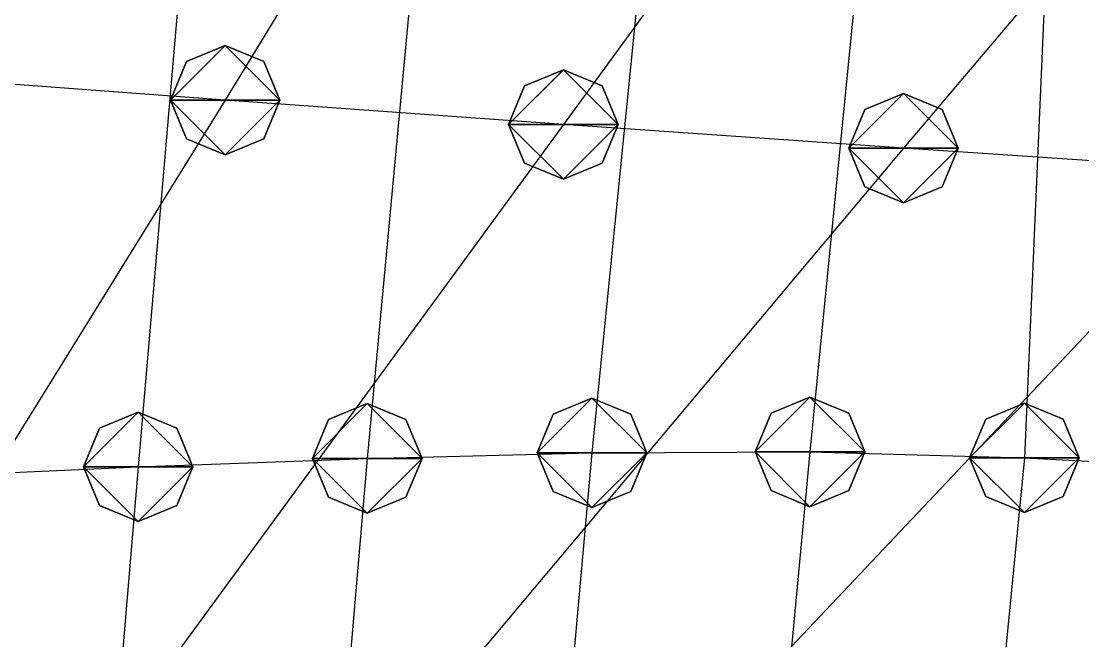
# Model space of a CAD drawing. Header units: metres. Extents: x -59 to 99, y -54 to 55.
# Drawn here: x 6.28 to 25.66, y 27.67 to 38.98 of the extents above; entities that cross this region are included whole.
import ezdxf

# ---------------------------------------------------------------- set-up
doc = ezdxf.new("R2010")
doc.units = ezdxf.units.M

msp = doc.modelspace()

# ---------------------------------------------------------------- linework, layer by layer
for p, q in [((16.5471, 48.26733, -146.97101), (10.000559, 37.54264, -152.92073)), ((23.975773, 47.800804, -140.2929), (16.17445, 37.098366, -146.5603)), ((31.404446, 47.334274, -133.61478), (22.383911, 36.664787, -140.34888)), ((21.794846, 42.470562, -223.45464), (20.676235, 31.115591, -220.37262)), ((17.823471, 42.347893, -221.69173), (16.696247, 31.09898, -220.12173)), ((25.091473, 42.402218, -222.48227), (24.592016, 31.00716, -218.83073)), ((13.632852, 42.1467, -218.80988), (12.593758, 30.998629, -218.68071)), ((9.3624115, 41.90675, -215.37776), (8.410338, 30.844229, -216.47458)), ((10.000559, 38.54264, -152.92056), (9.293452, 38.24975, -152.92061)), ((10.000559, 38.54264, -152.92056), (9.293452, 38.24975, -152.92061)), ((10.000559, 38.54264, -152.92056), (9.293452, 38.24975, -152.92061)), ((10.000559, 38.54264, -152.92056), (9.293452, 38.24975, -152.92061)), ((10.707665, 38.24975, -152.92061), (10.000559, 38.54264, -152.92056)), ((10.707665, 38.24975, -152.92061), (10.000559, 38.54264, -152.92056)), ((10.707665, 38.24975, -152.92061), (10.000559, 38.54264, -152.92056)), ((10.707665, 38.24975, -152.92061), (10.000559, 38.54264, -152.92056)), ((9.293452, 38.24975, -152.92061), (9.000559, 37.54264, -152.92073)), ((9.293452, 38.24975, -152.92061), (9.000559, 37.54264, -152.92073)), ((9.293452, 38.24975, -152.92061), (9.000559, 37.54264, -152.92073)), ((9.293452, 38.24975, -152.92061), (9.000559, 37.54264, -152.92073)), ((11.000559, 37.54264, -152.92073), (10.707665, 38.24975, -152.92061)), ((11.000559, 37.54264, -152.92073), (10.707665, 38.24975, -152.92061)), ((11.000559, 37.54264, -152.92073), (10.707665, 38.24975, -152.92061)), ((11.000559, 37.54264, -152.92073), (10.707665, 38.24975, -152.92061)), ((10.000559, 37.54264, -152.92073), (3.9252472, 37.990883, -159.33188)), ((16.17445, 38.098366, -146.56013), (15.467343, 37.805473, -146.56018)), ((16.17445, 38.098366, -146.56013), (15.467343, 37.805473, -146.56018)), ((16.17445, 38.098366, -146.56013), (15.467343, 37.805473, -146.56018)), ((16.17445, 38.098366, -146.56013), (15.467343, 37.805473, -146.56018)), ((16.881557, 37.805473, -146.56018), (16.17445, 38.098366, -146.56013)), ((16.881557, 37.805473, -146.56018), (16.17445, 38.098366, -146.56013)), ((16.881557, 37.805473, -146.56018), (16.17445, 38.098366, -146.56013)), ((16.881557, 37.805473, -146.56018), (16.17445, 38.098366, -146.56013)), ((15.467343, 37.805473, -146.56018), (15.17445, 37.098366, -146.5603)), ((15.467343, 37.805473, -146.56018), (15.17445, 37.098366, -146.5603)), ((15.467343, 37.805473, -146.56018), (15.17445, 37.098366, -146.5603)), ((15.467343, 37.805473, -146.56018), (15.17445, 37.098366, -146.5603)), ((17.17445, 37.098366, -146.5603), (16.881557, 37.805473, -146.56018)), ((17.17445, 37.098366, -146.5603), (16.881557, 37.805473, -146.56018)), ((17.17445, 37.098366, -146.5603), (16.881557, 37.805473, -146.56018)), ((17.17445, 37.098366, -146.5603), (16.881557, 37.805473, -146.56018)), ((22.383911, 37.664787, -140.34871), (21.676804, 37.371895, -140.34875)), ((22.383911, 37.664787, -140.34871), (21.676804, 37.371895, -140.34875)), ((22.383911, 37.664787, -140.34871), (21.676804, 37.371895, -140.34875)), ((22.383911, 37.664787, -140.34871), (21.676804, 37.371895, -140.34875)), ((23.091019, 37.371895, -140.34875), (22.383911, 37.664787, -140.34871)), ((23.091019, 37.371895, -140.34875), (22.383911, 37.664787, -140.34871)), ((23.091019, 37.371895, -140.34875), (22.383911, 37.664787, -140.34871)), ((23.091019, 37.371895, -140.34875), (22.383911, 37.664787, -140.34871)), ((10.000559, 37.54264, -152.92073), (3.3574066, 26.814945, -158.82263)), ((9.000559, 37.54264, -152.92073), (9.293452, 36.835533, -152.92085)), ((9.000559, 37.54264, -152.92073), (9.293452, 36.835533, -152.92085)), ((9.000559, 37.54264, -152.92073), (9.293452, 36.835533, -152.92085)), ((9.000559, 37.54264, -152.92073), (9.293452, 36.835533, -152.92085)), ((16.17445, 37.098366, -146.5603), (10.000559, 37.54264, -152.92073)), ((10.707665, 36.835533, -152.92085), (11.000559, 37.54264, -152.92073)), ((10.707665, 36.835533, -152.92085), (11.000559, 37.54264, -152.92073)), ((10.707665, 36.835533, -152.92085), (11.000559, 37.54264, -152.92073)), ((10.707665, 36.835533, -152.92085), (11.000559, 37.54264, -152.92073)), ((21.676804, 37.371895, -140.34875), (21.383911, 36.664787, -140.34888)), ((21.676804, 37.371895, -140.34875), (21.383911, 36.664787, -140.34888)), ((21.676804, 37.371895, -140.34875), (21.383911, 36.664787, -140.34888)), ((21.676804, 37.371895, -140.34875), (21.383911, 36.664787, -140.34888)), ((23.383911, 36.664787, -140.34888), (23.091019, 37.371895, -140.34875)), ((23.383911, 36.664787, -140.34888), (23.091019, 37.371895, -140.34875)), ((23.383911, 36.664787, -140.34888), (23.091019, 37.371895, -140.34875)), ((23.383911, 36.664787, -140.34888), (23.091019, 37.371895, -140.34875)), ((16.17445, 37.098366, -146.5603), (8.339678, 26.385918, -152.68207)), ((15.17445, 37.098366, -146.5603), (15.467343, 36.39126, -146.56042)), ((15.17445, 37.098366, -146.5603), (15.467343, 36.39126, -146.56042)), ((15.17445, 37.098366, -146.5603), (15.467343, 36.39126, -146.56042)), ((15.17445, 37.098366, -146.5603), (15.467343, 36.39126, -146.56042)), ((22.383911, 36.664787, -140.34888), (16.17445, 37.098366, -146.5603)), ((16.881557, 36.39126, -146.56042), (17.17445, 37.098366, -146.5603)), ((16.881557, 36.39126, -146.56042), (17.17445, 37.098366, -146.5603)), ((16.881557, 36.39126, -146.56042), (17.17445, 37.098366, -146.5603)), ((16.881557, 36.39126, -146.56042), (17.17445, 37.098366, -146.5603)), ((9.293452, 36.835533, -152.92085), (10.000559, 36.54264, -152.9209)), ((9.293452, 36.835533, -152.92085), (10.000559, 36.54264, -152.9209)), ((9.293452, 36.835533, -152.92085), (10.000559, 36.54264, -152.9209)), ((9.293452, 36.835533, -152.92085), (10.000559, 36.54264, -152.9209)), ((10.000559, 36.54264, -152.9209), (10.707665, 36.835533, -152.92085)), ((10.000559, 36.54264, -152.9209), (10.707665, 36.835533, -152.92085)), ((10.000559, 36.54264, -152.9209), (10.707665, 36.835533, -152.92085)), ((10.000559, 36.54264, -152.9209), (10.707665, 36.835533, -152.92085)), ((22.383911, 36.664787, -140.34888), (13.412155, 25.974676, -146.78996)), ((21.383911, 36.664787, -140.34888), (21.676804, 35.95768, -140.349)), ((21.383911, 36.664787, -140.34888), (21.676804, 35.95768, -140.349)), ((21.383911, 36.664787, -140.34888), (21.676804, 35.95768, -140.349)), ((21.383911, 36.664787, -140.34888), (21.676804, 35.95768, -140.349)), ((28.547, 36.25183, -134.43436), (22.383911, 36.664787, -140.34888)), ((23.091019, 35.95768, -140.349), (23.383911, 36.664787, -140.34888)), ((23.091019, 35.95768, -140.349), (23.383911, 36.664787, -140.34888)), ((23.091019, 35.95768, -140.349), (23.383911, 36.664787, -140.34888)), ((23.091019, 35.95768, -140.349), (23.383911, 36.664787, -140.34888)), ((15.467343, 36.39126, -146.56042), (16.17445, 36.098366, -146.56047)), ((15.467343, 36.39126, -146.56042), (16.17445, 36.098366, -146.56047)), ((15.467343, 36.39126, -146.56042), (16.17445, 36.098366, -146.56047)), ((15.467343, 36.39126, -146.56042), (16.17445, 36.098366, -146.56047)), ((16.17445, 36.098366, -146.56047), (16.881557, 36.39126, -146.56042)), ((16.17445, 36.098366, -146.56047), (16.881557, 36.39126, -146.56042)), ((16.17445, 36.098366, -146.56047), (16.881557, 36.39126, -146.56042)), ((16.17445, 36.098366, -146.56047), (16.881557, 36.39126, -146.56042)), ((28.547, 36.25183, -134.43436), (18.475288, 25.595345, -141.3581)), ((21.676804, 35.95768, -140.349), (22.383911, 35.664787, -140.34904)), ((21.676804, 35.95768, -140.349), (22.383911, 35.664787, -140.34904)), ((21.676804, 35.95768, -140.349), (22.383911, 35.664787, -140.34904)), ((21.676804, 35.95768, -140.349), (22.383911, 35.664787, -140.34904)), ((22.383911, 35.664787, -140.34904), (23.091019, 35.95768, -140.349)), ((22.383911, 35.664787, -140.34904), (23.091019, 35.95768, -140.349)), ((22.383911, 35.664787, -140.34904), (23.091019, 35.95768, -140.349)), ((22.383911, 35.664787, -140.34904), (23.091019, 35.95768, -140.349)), ((12.593758, 31.998629, -218.68054), (11.886651, 31.705736, -218.68059)), ((12.593758, 31.998629, -218.68054), (11.886651, 31.705736, -218.68059)), ((12.593758, 31.998629, -218.68054), (11.886651, 31.705736, -218.68059)), ((12.593758, 31.998629, -218.68054), (11.886651, 31.705736, -218.68059)), ((13.300864, 31.705736, -218.68059), (12.593758, 31.998629, -218.68054)), ((13.300864, 31.705736, -218.68059), (12.593758, 31.998629, -218.68054)), ((13.300864, 31.705736, -218.68059), (12.593758, 31.998629, -218.68054)), ((13.300864, 31.705736, -218.68059), (12.593758, 31.998629, -218.68054)), ((16.696247, 32.09898, -220.12157), (15.9891405, 31.806087, -220.12161)), ((16.696247, 32.09898, -220.12157), (15.9891405, 31.806087, -220.12161)), ((16.696247, 32.09898, -220.12157), (15.9891405, 31.806087, -220.12161)), ((16.696247, 32.09898, -220.12157), (15.9891405, 31.806087, -220.12161)), ((17.403355, 31.806087, -220.12161), (16.696247, 32.09898, -220.12157)), ((17.403355, 31.806087, -220.12161), (16.696247, 32.09898, -220.12157)), ((17.403355, 31.806087, -220.12161), (16.696247, 32.09898, -220.12157)), ((17.403355, 31.806087, -220.12161), (16.696247, 32.09898, -220.12157)), ((20.676235, 32.11559, -220.37245), (19.969128, 31.822699, -220.3725)), ((20.676235, 32.11559, -220.37245), (19.969128, 31.822699, -220.3725)), ((20.676235, 32.11559, -220.37245), (19.969128, 31.822699, -220.3725)), ((20.676235, 32.11559, -220.37245), (19.969128, 31.822699, -220.3725)), ((21.383343, 31.822699, -220.3725), (20.676235, 32.11559, -220.37245)), ((21.383343, 31.822699, -220.3725), (20.676235, 32.11559, -220.37245)), ((21.383343, 31.822699, -220.3725), (20.676235, 32.11559, -220.37245)), ((21.383343, 31.822699, -220.3725), (20.676235, 32.11559, -220.37245)), ((24.592016, 32.00716, -218.83057), (23.884909, 31.714268, -218.83061)), ((24.592016, 32.00716, -218.83057), (23.884909, 31.714268, -218.83061)), ((24.592016, 32.00716, -218.83057), (23.884909, 31.714268, -218.83061)), ((24.592016, 32.00716, -218.83057), (23.884909, 31.714268, -218.83061)), ((25.299124, 31.714268, -218.83061), (24.592016, 32.00716, -218.83057)), ((25.299124, 31.714268, -218.83061), (24.592016, 32.00716, -218.83057)), ((25.299124, 31.714268, -218.83061), (24.592016, 32.00716, -218.83057)), ((25.299124, 31.714268, -218.83061), (24.592016, 32.00716, -218.83057)), ((8.410338, 31.844229, -216.47441), (7.703232, 31.551336, -216.47446)), ((8.410338, 31.844229, -216.47441), (7.703232, 31.551336, -216.47446)), ((8.410338, 31.844229, -216.47441), (7.703232, 31.551336, -216.47446)), ((8.410338, 31.844229, -216.47441), (7.703232, 31.551336, -216.47446)), ((9.117445, 31.551336, -216.47446), (8.410338, 31.844229, -216.47441)), ((9.117445, 31.551336, -216.47446), (8.410338, 31.844229, -216.47441)), ((9.117445, 31.551336, -216.47446), (8.410338, 31.844229, -216.47441)), ((9.117445, 31.551336, -216.47446), (8.410338, 31.844229, -216.47441)), ((15.9891405, 31.806087, -220.12161), (15.696247, 31.09898, -220.12173)), ((15.9891405, 31.806087, -220.12161), (15.696247, 31.09898, -220.12173)), ((15.9891405, 31.806087, -220.12161), (15.696247, 31.09898, -220.12173)), ((15.9891405, 31.806087, -220.12161), (15.696247, 31.09898, -220.12173)), ((17.696247, 31.09898, -220.12173), (17.403355, 31.806087, -220.12161)), ((17.696247, 31.09898, -220.12173), (17.403355, 31.806087, -220.12161)), ((17.696247, 31.09898, -220.12173), (17.403355, 31.806087, -220.12161)), ((17.696247, 31.09898, -220.12173), (17.403355, 31.806087, -220.12161)), ((19.969128, 31.822699, -220.3725), (19.676235, 31.115591, -220.37262)), ((19.969128, 31.822699, -220.3725), (19.676235, 31.115591, -220.37262)), ((19.969128, 31.822699, -220.3725), (19.676235, 31.115591, -220.37262)), ((19.969128, 31.822699, -220.3725), (19.676235, 31.115591, -220.37262)), ((21.676235, 31.115591, -220.37262), (21.383343, 31.822699, -220.3725)), ((21.676235, 31.115591, -220.37262), (21.383343, 31.822699, -220.3725)), ((21.676235, 31.115591, -220.37262), (21.383343, 31.822699, -220.3725)), ((21.676235, 31.115591, -220.37262), (21.383343, 31.822699, -220.3725)), ((11.886651, 31.705736, -218.68059), (11.593758, 30.998629, -218.68071)), ((11.886651, 31.705736, -218.68059), (11.593758, 30.998629, -218.68071)), ((11.886651, 31.705736, -218.68059), (11.593758, 30.998629, -218.68071)), ((11.886651, 31.705736, -218.68059), (11.593758, 30.998629, -218.68071)), ((13.593758, 30.998629, -218.68071), (13.300864, 31.705736, -218.68059)), ((13.593758, 30.998629, -218.68071), (13.300864, 31.705736, -218.68059)), ((13.593758, 30.998629, -218.68071), (13.300864, 31.705736, -218.68059)), ((13.593758, 30.998629, -218.68071), (13.300864, 31.705736, -218.68059)), ((23.884909, 31.714268, -218.83061), (23.592016, 31.00716, -218.83073)), ((23.884909, 31.714268, -218.83061), (23.592016, 31.00716, -218.83073)), ((23.884909, 31.714268, -218.83061), (23.592016, 31.00716, -218.83073)), ((23.884909, 31.714268, -218.83061), (23.592016, 31.00716, -218.83073)), ((25.592016, 31.00716, -218.83073), (25.299124, 31.714268, -218.83061)), ((25.592016, 31.00716, -218.83073), (25.299124, 31.714268, -218.83061)), ((25.592016, 31.00716, -218.83073), (25.299124, 31.714268, -218.83061)), ((25.592016, 31.00716, -218.83073), (25.299124, 31.714268, -218.83061)), ((7.703232, 31.551336, -216.47446), (7.4103384, 30.844229, -216.47458)), ((7.703232, 31.551336, -216.47446), (7.4103384, 30.844229, -216.47458)), ((7.703232, 31.551336, -216.47446), (7.4103384, 30.844229, -216.47458)), ((7.703232, 31.551336, -216.47446), (7.4103384, 30.844229, -216.47458)), ((9.410338, 30.844229, -216.47458), (9.117445, 31.551336, -216.47446)), ((9.410338, 30.844229, -216.47458), (9.117445, 31.551336, -216.47446)), ((9.410338, 30.844229, -216.47458), (9.117445, 31.551336, -216.47446)), ((9.410338, 30.844229, -216.47458), (9.117445, 31.551336, -216.47446)), ((12.593758, 30.998629, -218.68071), (16.696247, 31.09898, -220.12173)), ((16.696247, 31.09898, -220.12173), (15.691534, 19.933472, -219.74156)), ((15.696247, 31.09898, -220.12173), (15.9891405, 30.391872, -220.12186)), ((15.696247, 31.09898, -220.12173), (15.9891405, 30.391872, -220.12186)), ((15.696247, 31.09898, -220.12173), (15.9891405, 30.391872, -220.12186)), ((15.696247, 31.09898, -220.12173), (15.9891405, 30.391872, -220.12186)), ((16.696247, 31.09898, -220.12173), (20.676235, 31.115591, -220.37262)), ((17.403355, 30.391872, -220.12186), (17.696247, 31.09898, -220.12173)), ((17.403355, 30.391872, -220.12186), (17.696247, 31.09898, -220.12173)), ((17.403355, 30.391872, -220.12186), (17.696247, 31.09898, -220.12173)), ((17.403355, 30.391872, -220.12186), (17.696247, 31.09898, -220.12173)), ((20.676235, 31.115591, -220.37262), (19.621841, 19.886215, -219.08295)), ((19.676235, 31.115591, -220.37262), (19.969128, 30.408484, -220.37274)), ((19.676235, 31.115591, -220.37262), (19.969128, 30.408484, -220.37274)), ((19.676235, 31.115591, -220.37262), (19.969128, 30.408484, -220.37274)), ((19.676235, 31.115591, -220.37262), (19.969128, 30.408484, -220.37274)), ((20.676235, 31.115591, -220.37262), (24.592016, 31.00716, -218.83073)), ((21.383343, 30.408484, -220.37274), (21.676235, 31.115591, -220.37262)), ((21.383343, 30.408484, -220.37274), (21.676235, 31.115591, -220.37262)), ((21.383343, 30.408484, -220.37274), (21.676235, 31.115591, -220.37262)), ((21.383343, 30.408484, -220.37274), (21.676235, 31.115591, -220.37262)), ((4.204994, 30.654335, -213.75755), (8.410338, 30.844229, -216.47458)), ((7.4103384, 30.844229, -216.47458), (7.703232, 30.137121, -216.4747)), ((7.4103384, 30.844229, -216.47458), (7.703232, 30.137121, -216.4747)), ((7.4103384, 30.844229, -216.47458), (7.703232, 30.137121, -216.4747)), ((7.4103384, 30.844229, -216.47458), (7.703232, 30.137121, -216.4747)), ((8.410338, 30.844229, -216.47458), (7.4798813, 19.817684, -218.08217)), ((8.410338, 30.844229, -216.47458), (12.593758, 30.998629, -218.68071)), ((9.117445, 30.137121, -216.4747), (9.410338, 30.844229, -216.47458)), ((9.117445, 30.137121, -216.4747), (9.410338, 30.844229, -216.47458)), ((9.117445, 30.137121, -216.4747), (9.410338, 30.844229, -216.47458)), ((9.117445, 30.137121, -216.4747), (9.410338, 30.844229, -216.47458)), ((11.593758, 30.998629, -218.68071), (11.886651, 30.291521, -218.68083)), ((11.593758, 30.998629, -218.68071), (11.886651, 30.291521, -218.68083)), ((11.593758, 30.998629, -218.68071), (11.886651, 30.291521, -218.68083)), ((11.593758, 30.998629, -218.68071), (11.886651, 30.291521, -218.68083)), ((12.593758, 30.998629, -218.68071), (11.635449, 19.904243, -219.31645)), ((13.300864, 30.291521, -218.68083), (13.593758, 30.998629, -218.68071)), ((13.300864, 30.291521, -218.68083), (13.593758, 30.998629, -218.68071)), ((13.300864, 30.291521, -218.68083), (13.593758, 30.998629, -218.68071)), ((13.300864, 30.291521, -218.68083), (13.593758, 30.998629, -218.68071)), ((24.592016, 31.00716, -218.83073), (23.483019, 19.74487, -217.07271)), ((23.592016, 31.00716, -218.83073), (23.884909, 30.300053, -218.83086)), ((23.592016, 31.00716, -218.83073), (23.884909, 30.300053, -218.83086)), ((23.592016, 31.00716, -218.83073), (23.884909, 30.300053, -218.83086)), ((23.592016, 31.00716, -218.83073), (23.884909, 30.300053, -218.83086)), ((24.592016, 31.00716, -218.83073), (29.117361, 30.766953, -215.3948)), ((25.299124, 30.300053, -218.83086), (25.592016, 31.00716, -218.83073)), ((25.299124, 30.300053, -218.83086), (25.592016, 31.00716, -218.83073)), ((25.299124, 30.300053, -218.83086), (25.592016, 31.00716, -218.83073)), ((25.299124, 30.300053, -218.83086), (25.592016, 31.00716, -218.83073)), ((11.886651, 30.291521, -218.68083), (12.593758, 29.998629, -218.68088)), ((11.886651, 30.291521, -218.68083), (12.593758, 29.998629, -218.68088)), ((11.886651, 30.291521, -218.68083), (12.593758, 29.998629, -218.68088)), ((11.886651, 30.291521, -218.68083), (12.593758, 29.998629, -218.68088)), ((12.593758, 29.998629, -218.68088), (13.300864, 30.291521, -218.68083)), ((12.593758, 29.998629, -218.68088), (13.300864, 30.291521, -218.68083)), ((12.593758, 29.998629, -218.68088), (13.300864, 30.291521, -218.68083)), ((12.593758, 29.998629, -218.68088), (13.300864, 30.291521, -218.68083)), ((15.9891405, 30.391872, -220.12186), (16.696247, 30.09898, -220.1219)), ((15.9891405, 30.391872, -220.12186), (16.696247, 30.09898, -220.1219)), ((15.9891405, 30.391872, -220.12186), (16.696247, 30.09898, -220.1219)), ((15.9891405, 30.391872, -220.12186), (16.696247, 30.09898, -220.1219)), ((16.696247, 30.09898, -220.1219), (17.403355, 30.391872, -220.12186)), ((16.696247, 30.09898, -220.1219), (17.403355, 30.391872, -220.12186)), ((16.696247, 30.09898, -220.1219), (17.403355, 30.391872, -220.12186)), ((16.696247, 30.09898, -220.1219), (17.403355, 30.391872, -220.12186)), ((19.969128, 30.408484, -220.37274), (20.676235, 30.115591, -220.37279)), ((19.969128, 30.408484, -220.37274), (20.676235, 30.115591, -220.37279)), ((19.969128, 30.408484, -220.37274), (20.676235, 30.115591, -220.37279)), ((19.969128, 30.408484, -220.37274), (20.676235, 30.115591, -220.37279)), ((20.676235, 30.115591, -220.37279), (21.383343, 30.408484, -220.37274)), ((20.676235, 30.115591, -220.37279), (21.383343, 30.408484, -220.37274)), ((20.676235, 30.115591, -220.37279), (21.383343, 30.408484, -220.37274)), ((20.676235, 30.115591, -220.37279), (21.383343, 30.408484, -220.37274)), ((23.884909, 30.300053, -218.83086), (24.592016, 30.00716, -218.8309)), ((23.884909, 30.300053, -218.83086), (24.592016, 30.00716, -218.8309)), ((23.884909, 30.300053, -218.83086), (24.592016, 30.00716, -218.8309)), ((23.884909, 30.300053, -218.83086), (24.592016, 30.00716, -218.8309)), ((24.592016, 30.00716, -218.8309), (25.299124, 30.300053, -218.83086)), ((24.592016, 30.00716, -218.8309), (25.299124, 30.300053, -218.83086)), ((24.592016, 30.00716, -218.8309), (25.299124, 30.300053, -218.83086)), ((24.592016, 30.00716, -218.8309), (25.299124, 30.300053, -218.83086)), ((7.703232, 30.137121, -216.4747), (8.410338, 29.844229, -216.47475)), ((7.703232, 30.137121, -216.4747), (8.410338, 29.844229, -216.47475)), ((7.703232, 30.137121, -216.4747), (8.410338, 29.844229, -216.47475)), ((7.703232, 30.137121, -216.4747), (8.410338, 29.844229, -216.47475)), ((8.410338, 29.844229, -216.47475), (9.117445, 30.137121, -216.4747)), ((8.410338, 29.844229, -216.47475), (9.117445, 30.137121, -216.4747)), ((8.410338, 29.844229, -216.47475), (9.117445, 30.137121, -216.4747)), ((8.410338, 29.844229, -216.47475), (9.117445, 30.137121, -216.4747))]:
    msp.add_line(p, q)
for points in [[(9.000559, 37.54264, -152.92073), (9.293452, 38.24975, -152.92061), (10.000559, 38.54264, -152.92056), (10.000659, 38.54274, -152.92046)], [(9.000559, 37.54264, -152.92073), (9.293452, 38.24975, -152.92061), (10.000559, 38.54264, -152.92056), (10.000659, 38.54274, -152.92046)], [(9.000559, 37.54264, -152.92073), (9.293452, 38.24975, -152.92061), (10.000559, 38.54264, -152.92056), (10.000659, 38.54274, -152.92046)], [(9.000559, 37.54264, -152.92073), (9.293452, 38.24975, -152.92061), (10.000559, 38.54264, -152.92056), (10.000659, 38.54274, -152.92046)], [(9.000559, 37.54264, -152.92073), (10.000559, 38.54264, -152.92056), (11.000559, 37.54264, -152.92073), (11.000659, 37.54274, -152.92062)], [(9.000559, 37.54264, -152.92073), (10.000559, 38.54264, -152.92056), (11.000559, 37.54264, -152.92073), (11.000659, 37.54274, -152.92062)], [(9.000559, 37.54264, -152.92073), (10.000559, 38.54264, -152.92056), (11.000559, 37.54264, -152.92073), (11.000659, 37.54274, -152.92062)], [(9.000559, 37.54264, -152.92073), (10.000559, 38.54264, -152.92056), (11.000559, 37.54264, -152.92073), (11.000659, 37.54274, -152.92062)], [(10.000559, 38.54264, -152.92056), (10.707665, 38.24975, -152.92061), (11.000559, 37.54264, -152.92073), (11.000659, 37.54274, -152.92062)], [(10.000559, 38.54264, -152.92056), (10.707665, 38.24975, -152.92061), (11.000559, 37.54264, -152.92073), (11.000659, 37.54274, -152.92062)], [(10.000559, 38.54264, -152.92056), (10.707665, 38.24975, -152.92061), (11.000559, 37.54264, -152.92073), (11.000659, 37.54274, -152.92062)], [(10.000559, 38.54264, -152.92056), (10.707665, 38.24975, -152.92061), (11.000559, 37.54264, -152.92073), (11.000659, 37.54274, -152.92062)], [(15.17445, 37.098366, -146.5603), (15.467343, 37.805473, -146.56018), (16.17445, 38.098366, -146.56013), (16.17455, 38.098465, -146.56003)], [(15.17445, 37.098366, -146.5603), (15.467343, 37.805473, -146.56018), (16.17445, 38.098366, -146.56013), (16.17455, 38.098465, -146.56003)], [(15.17445, 37.098366, -146.5603), (15.467343, 37.805473, -146.56018), (16.17445, 38.098366, -146.56013), (16.17455, 38.098465, -146.56003)], [(15.17445, 37.098366, -146.5603), (15.467343, 37.805473, -146.56018), (16.17445, 38.098366, -146.56013), (16.17455, 38.098465, -146.56003)], [(15.17445, 37.098366, -146.5603), (16.17445, 38.098366, -146.56013), (17.17445, 37.098366, -146.5603), (17.17455, 37.098465, -146.5602)], [(15.17445, 37.098366, -146.5603), (16.17445, 38.098366, -146.56013), (17.17445, 37.098366, -146.5603), (17.17455, 37.098465, -146.5602)], [(15.17445, 37.098366, -146.5603), (16.17445, 38.098366, -146.56013), (17.17445, 37.098366, -146.5603), (17.17455, 37.098465, -146.5602)], [(15.17445, 37.098366, -146.5603), (16.17445, 38.098366, -146.56013), (17.17445, 37.098366, -146.5603), (17.17455, 37.098465, -146.5602)], [(16.17445, 38.098366, -146.56013), (16.881557, 37.805473, -146.56018), (17.17445, 37.098366, -146.5603), (17.17455, 37.098465, -146.5602)], [(16.17445, 38.098366, -146.56013), (16.881557, 37.805473, -146.56018), (17.17445, 37.098366, -146.5603), (17.17455, 37.098465, -146.5602)], [(16.17445, 38.098366, -146.56013), (16.881557, 37.805473, -146.56018), (17.17445, 37.098366, -146.5603), (17.17455, 37.098465, -146.5602)], [(16.17445, 38.098366, -146.56013), (16.881557, 37.805473, -146.56018), (17.17445, 37.098366, -146.5603), (17.17455, 37.098465, -146.5602)], [(21.383911, 36.664787, -140.34888), (21.676804, 37.371895, -140.34875), (22.383911, 37.664787, -140.34871), (22.38401, 37.664886, -140.3486)], [(21.383911, 36.664787, -140.34888), (21.676804, 37.371895, -140.34875), (22.383911, 37.664787, -140.34871), (22.38401, 37.664886, -140.3486)], [(21.383911, 36.664787, -140.34888), (21.676804, 37.371895, -140.34875), (22.383911, 37.664787, -140.34871), (22.38401, 37.664886, -140.3486)], [(21.383911, 36.664787, -140.34888), (21.676804, 37.371895, -140.34875), (22.383911, 37.664787, -140.34871), (22.38401, 37.664886, -140.3486)], [(21.383911, 36.664787, -140.34888), (22.383911, 37.664787, -140.34871), (23.383911, 36.664787, -140.34888), (23.38401, 36.664886, -140.34877)], [(21.383911, 36.664787, -140.34888), (22.383911, 37.664787, -140.34871), (23.383911, 36.664787, -140.34888), (23.38401, 36.664886, -140.34877)], [(21.383911, 36.664787, -140.34888), (22.383911, 37.664787, -140.34871), (23.383911, 36.664787, -140.34888), (23.38401, 36.664886, -140.34877)], [(21.383911, 36.664787, -140.34888), (22.383911, 37.664787, -140.34871), (23.383911, 36.664787, -140.34888), (23.38401, 36.664886, -140.34877)], [(22.383911, 37.664787, -140.34871), (23.091019, 37.371895, -140.34875), (23.383911, 36.664787, -140.34888), (23.38401, 36.664886, -140.34877)], [(22.383911, 37.664787, -140.34871), (23.091019, 37.371895, -140.34875), (23.383911, 36.664787, -140.34888), (23.38401, 36.664886, -140.34877)], [(22.383911, 37.664787, -140.34871), (23.091019, 37.371895, -140.34875), (23.383911, 36.664787, -140.34888), (23.38401, 36.664886, -140.34877)], [(22.383911, 37.664787, -140.34871), (23.091019, 37.371895, -140.34875), (23.383911, 36.664787, -140.34888), (23.38401, 36.664886, -140.34877)], [(10.000559, 36.54264, -152.9209), (9.293452, 36.835533, -152.92085), (9.000559, 37.54264, -152.92073), (9.000659, 37.54274, -152.92062)], [(11.000559, 37.54264, -152.92073), (10.000559, 36.54264, -152.9209), (9.000559, 37.54264, -152.92073), (9.000659, 37.54274, -152.92062)], [(10.000559, 36.54264, -152.9209), (9.293452, 36.835533, -152.92085), (9.000559, 37.54264, -152.92073), (9.000659, 37.54274, -152.92062)], [(11.000559, 37.54264, -152.92073), (10.000559, 36.54264, -152.9209), (9.000559, 37.54264, -152.92073), (9.000659, 37.54274, -152.92062)], [(10.000559, 36.54264, -152.9209), (9.293452, 36.835533, -152.92085), (9.000559, 37.54264, -152.92073), (9.000659, 37.54274, -152.92062)], [(11.000559, 37.54264, -152.92073), (10.000559, 36.54264, -152.9209), (9.000559, 37.54264, -152.92073), (9.000659, 37.54274, -152.92062)], [(10.000559, 36.54264, -152.9209), (9.293452, 36.835533, -152.92085), (9.000559, 37.54264, -152.92073), (9.000659, 37.54274, -152.92062)], [(11.000559, 37.54264, -152.92073), (10.000559, 36.54264, -152.9209), (9.000559, 37.54264, -152.92073), (9.000659, 37.54274, -152.92062)], [(11.000559, 37.54264, -152.92073), (10.707665, 36.835533, -152.92085), (10.000559, 36.54264, -152.9209), (10.000659, 36.54274, -152.92079)], [(11.000559, 37.54264, -152.92073), (10.707665, 36.835533, -152.92085), (10.000559, 36.54264, -152.9209), (10.000659, 36.54274, -152.92079)], [(11.000559, 37.54264, -152.92073), (10.707665, 36.835533, -152.92085), (10.000559, 36.54264, -152.9209), (10.000659, 36.54274, -152.92079)], [(11.000559, 37.54264, -152.92073), (10.707665, 36.835533, -152.92085), (10.000559, 36.54264, -152.9209), (10.000659, 36.54274, -152.92079)], [(16.17445, 36.098366, -146.56047), (15.467343, 36.39126, -146.56042), (15.17445, 37.098366, -146.5603), (15.17455, 37.098465, -146.5602)], [(17.17445, 37.098366, -146.5603), (16.17445, 36.098366, -146.56047), (15.17445, 37.098366, -146.5603), (15.17455, 37.098465, -146.5602)], [(16.17445, 36.098366, -146.56047), (15.467343, 36.39126, -146.56042), (15.17445, 37.098366, -146.5603), (15.17455, 37.098465, -146.5602)], [(17.17445, 37.098366, -146.5603), (16.17445, 36.098366, -146.56047), (15.17445, 37.098366, -146.5603), (15.17455, 37.098465, -146.5602)], [(16.17445, 36.098366, -146.56047), (15.467343, 36.39126, -146.56042), (15.17445, 37.098366, -146.5603), (15.17455, 37.098465, -146.5602)], [(17.17445, 37.098366, -146.5603), (16.17445, 36.098366, -146.56047), (15.17445, 37.098366, -146.5603), (15.17455, 37.098465, -146.5602)], [(16.17445, 36.098366, -146.56047), (15.467343, 36.39126, -146.56042), (15.17445, 37.098366, -146.5603), (15.17455, 37.098465, -146.5602)], [(17.17445, 37.098366, -146.5603), (16.17445, 36.098366, -146.56047), (15.17445, 37.098366, -146.5603), (15.17455, 37.098465, -146.5602)], [(17.17445, 37.098366, -146.5603), (16.881557, 36.39126, -146.56042), (16.17445, 36.098366, -146.56047), (16.17455, 36.098465, -146.56036)], [(17.17445, 37.098366, -146.5603), (16.881557, 36.39126, -146.56042), (16.17445, 36.098366, -146.56047), (16.17455, 36.098465, -146.56036)], [(17.17445, 37.098366, -146.5603), (16.881557, 36.39126, -146.56042), (16.17445, 36.098366, -146.56047), (16.17455, 36.098465, -146.56036)], [(17.17445, 37.098366, -146.5603), (16.881557, 36.39126, -146.56042), (16.17445, 36.098366, -146.56047), (16.17455, 36.098465, -146.56036)], [(22.383911, 35.664787, -140.34904), (21.676804, 35.95768, -140.349), (21.383911, 36.664787, -140.34888), (21.38401, 36.664886, -140.34877)], [(23.383911, 36.664787, -140.34888), (22.383911, 35.664787, -140.34904), (21.383911, 36.664787, -140.34888), (21.38401, 36.664886, -140.34877)], [(22.383911, 35.664787, -140.34904), (21.676804, 35.95768, -140.349), (21.383911, 36.664787, -140.34888), (21.38401, 36.664886, -140.34877)], [(23.383911, 36.664787, -140.34888), (22.383911, 35.664787, -140.34904), (21.383911, 36.664787, -140.34888), (21.38401, 36.664886, -140.34877)], [(22.383911, 35.664787, -140.34904), (21.676804, 35.95768, -140.349), (21.383911, 36.664787, -140.34888), (21.38401, 36.664886, -140.34877)], [(23.383911, 36.664787, -140.34888), (22.383911, 35.664787, -140.34904), (21.383911, 36.664787, -140.34888), (21.38401, 36.664886, -140.34877)], [(22.383911, 35.664787, -140.34904), (21.676804, 35.95768, -140.349), (21.383911, 36.664787, -140.34888), (21.38401, 36.664886, -140.34877)], [(23.383911, 36.664787, -140.34888), (22.383911, 35.664787, -140.34904), (21.383911, 36.664787, -140.34888), (21.38401, 36.664886, -140.34877)], [(23.383911, 36.664787, -140.34888), (23.091019, 35.95768, -140.349), (22.383911, 35.664787, -140.34904), (22.38401, 35.664886, -140.34894)], [(23.383911, 36.664787, -140.34888), (23.091019, 35.95768, -140.349), (22.383911, 35.664787, -140.34904), (22.38401, 35.664886, -140.34894)], [(23.383911, 36.664787, -140.34888), (23.091019, 35.95768, -140.349), (22.383911, 35.664787, -140.34904), (22.38401, 35.664886, -140.34894)], [(23.383911, 36.664787, -140.34888), (23.091019, 35.95768, -140.349), (22.383911, 35.664787, -140.34904), (22.38401, 35.664886, -140.34894)], [(11.593758, 30.998629, -218.68071), (11.886651, 31.705736, -218.68059), (12.593758, 31.998629, -218.68054), (12.593858, 31.998728, -218.68044)], [(11.593758, 30.998629, -218.68071), (11.886651, 31.705736, -218.68059), (12.593758, 31.998629, -218.68054), (12.593858, 31.998728, -218.68044)], [(11.593758, 30.998629, -218.68071), (11.886651, 31.705736, -218.68059), (12.593758, 31.998629, -218.68054), (12.593858, 31.998728, -218.68044)], [(11.593758, 30.998629, -218.68071), (11.886651, 31.705736, -218.68059), (12.593758, 31.998629, -218.68054), (12.593858, 31.998728, -218.68044)], [(11.593758, 30.998629, -218.68071), (12.593758, 31.998629, -218.68054), (13.593758, 30.998629, -218.68071), (13.593858, 30.998728, -218.6806)], [(11.593758, 30.998629, -218.68071), (12.593758, 31.998629, -218.68054), (13.593758, 30.998629, -218.68071), (13.593858, 30.998728, -218.6806)], [(11.593758, 30.998629, -218.68071), (12.593758, 31.998629, -218.68054), (13.593758, 30.998629, -218.68071), (13.593858, 30.998728, -218.6806)], [(11.593758, 30.998629, -218.68071), (12.593758, 31.998629, -218.68054), (13.593758, 30.998629, -218.68071), (13.593858, 30.998728, -218.6806)], [(12.593758, 31.998629, -218.68054), (13.300864, 31.705736, -218.68059), (13.593758, 30.998629, -218.68071), (13.593858, 30.998728, -218.6806)], [(12.593758, 31.998629, -218.68054), (13.300864, 31.705736, -218.68059), (13.593758, 30.998629, -218.68071), (13.593858, 30.998728, -218.6806)], [(12.593758, 31.998629, -218.68054), (13.300864, 31.705736, -218.68059), (13.593758, 30.998629, -218.68071), (13.593858, 30.998728, -218.6806)], [(12.593758, 31.998629, -218.68054), (13.300864, 31.705736, -218.68059), (13.593758, 30.998629, -218.68071), (13.593858, 30.998728, -218.6806)], [(15.696247, 31.09898, -220.12173), (15.9891405, 31.806087, -220.12161), (16.696247, 32.09898, -220.12157), (16.696346, 32.09908, -220.12146)], [(15.696247, 31.09898, -220.12173), (15.9891405, 31.806087, -220.12161), (16.696247, 32.09898, -220.12157), (16.696346, 32.09908, -220.12146)], [(15.696247, 31.09898, -220.12173), (15.9891405, 31.806087, -220.12161), (16.696247, 32.09898, -220.12157), (16.696346, 32.09908, -220.12146)], [(15.696247, 31.09898, -220.12173), (15.9891405, 31.806087, -220.12161), (16.696247, 32.09898, -220.12157), (16.696346, 32.09908, -220.12146)], [(15.696247, 31.09898, -220.12173), (16.696247, 32.09898, -220.12157), (17.696247, 31.09898, -220.12173), (17.696346, 31.09908, -220.12163)], [(15.696247, 31.09898, -220.12173), (16.696247, 32.09898, -220.12157), (17.696247, 31.09898, -220.12173), (17.696346, 31.09908, -220.12163)], [(15.696247, 31.09898, -220.12173), (16.696247, 32.09898, -220.12157), (17.696247, 31.09898, -220.12173), (17.696346, 31.09908, -220.12163)], [(15.696247, 31.09898, -220.12173), (16.696247, 32.09898, -220.12157), (17.696247, 31.09898, -220.12173), (17.696346, 31.09908, -220.12163)], [(16.696247, 32.09898, -220.12157), (17.403355, 31.806087, -220.12161), (17.696247, 31.09898, -220.12173), (17.696346, 31.09908, -220.12163)], [(16.696247, 32.09898, -220.12157), (17.403355, 31.806087, -220.12161), (17.696247, 31.09898, -220.12173), (17.696346, 31.09908, -220.12163)], [(16.696247, 32.09898, -220.12157), (17.403355, 31.806087, -220.12161), (17.696247, 31.09898, -220.12173), (17.696346, 31.09908, -220.12163)], [(16.696247, 32.09898, -220.12157), (17.403355, 31.806087, -220.12161), (17.696247, 31.09898, -220.12173), (17.696346, 31.09908, -220.12163)], [(19.676235, 31.115591, -220.37262), (19.969128, 31.822699, -220.3725), (20.676235, 32.11559, -220.37245), (20.676334, 32.11569, -220.37234)], [(19.676235, 31.115591, -220.37262), (19.969128, 31.822699, -220.3725), (20.676235, 32.11559, -220.37245), (20.676334, 32.11569, -220.37234)], [(19.676235, 31.115591, -220.37262), (19.969128, 31.822699, -220.3725), (20.676235, 32.11559, -220.37245), (20.676334, 32.11569, -220.37234)], [(19.676235, 31.115591, -220.37262), (19.969128, 31.822699, -220.3725), (20.676235, 32.11559, -220.37245), (20.676334, 32.11569, -220.37234)], [(19.676235, 31.115591, -220.37262), (20.676235, 32.11559, -220.37245), (21.676235, 31.115591, -220.37262), (21.676334, 31.11569, -220.37251)], [(19.676235, 31.115591, -220.37262), (20.676235, 32.11559, -220.37245), (21.676235, 31.115591, -220.37262), (21.676334, 31.11569, -220.37251)], [(19.676235, 31.115591, -220.37262), (20.676235, 32.11559, -220.37245), (21.676235, 31.115591, -220.37262), (21.676334, 31.11569, -220.37251)], [(19.676235, 31.115591, -220.37262), (20.676235, 32.11559, -220.37245), (21.676235, 31.115591, -220.37262), (21.676334, 31.11569, -220.37251)], [(20.676235, 32.11559, -220.37245), (21.383343, 31.822699, -220.3725), (21.676235, 31.115591, -220.37262), (21.676334, 31.11569, -220.37251)], [(20.676235, 32.11559, -220.37245), (21.383343, 31.822699, -220.3725), (21.676235, 31.115591, -220.37262), (21.676334, 31.11569, -220.37251)], [(20.676235, 32.11559, -220.37245), (21.383343, 31.822699, -220.3725), (21.676235, 31.115591, -220.37262), (21.676334, 31.11569, -220.37251)], [(20.676235, 32.11559, -220.37245), (21.383343, 31.822699, -220.3725), (21.676235, 31.115591, -220.37262), (21.676334, 31.11569, -220.37251)], [(23.592016, 31.00716, -218.83073), (23.884909, 31.714268, -218.83061), (24.592016, 32.00716, -218.83057), (24.592115, 32.00726, -218.83046)], [(23.592016, 31.00716, -218.83073), (23.884909, 31.714268, -218.83061), (24.592016, 32.00716, -218.83057), (24.592115, 32.00726, -218.83046)], [(23.592016, 31.00716, -218.83073), (23.884909, 31.714268, -218.83061), (24.592016, 32.00716, -218.83057), (24.592115, 32.00726, -218.83046)], [(23.592016, 31.00716, -218.83073), (23.884909, 31.714268, -218.83061), (24.592016, 32.00716, -218.83057), (24.592115, 32.00726, -218.83046)], [(23.592016, 31.00716, -218.83073), (24.592016, 32.00716, -218.83057), (25.592016, 31.00716, -218.83073), (25.592115, 31.00726, -218.83063)], [(23.592016, 31.00716, -218.83073), (24.592016, 32.00716, -218.83057), (25.592016, 31.00716, -218.83073), (25.592115, 31.00726, -218.83063)], [(23.592016, 31.00716, -218.83073), (24.592016, 32.00716, -218.83057), (25.592016, 31.00716, -218.83073), (25.592115, 31.00726, -218.83063)], [(23.592016, 31.00716, -218.83073), (24.592016, 32.00716, -218.83057), (25.592016, 31.00716, -218.83073), (25.592115, 31.00726, -218.83063)], [(24.592016, 32.00716, -218.83057), (25.299124, 31.714268, -218.83061), (25.592016, 31.00716, -218.83073), (25.592115, 31.00726, -218.83063)], [(24.592016, 32.00716, -218.83057), (25.299124, 31.714268, -218.83061), (25.592016, 31.00716, -218.83073), (25.592115, 31.00726, -218.83063)], [(24.592016, 32.00716, -218.83057), (25.299124, 31.714268, -218.83061), (25.592016, 31.00716, -218.83073), (25.592115, 31.00726, -218.83063)], [(24.592016, 32.00716, -218.83057), (25.299124, 31.714268, -218.83061), (25.592016, 31.00716, -218.83073), (25.592115, 31.00726, -218.83063)], [(7.4103384, 30.844229, -216.47458), (7.703232, 31.551336, -216.47446), (8.410338, 31.844229, -216.47441), (8.410439, 31.844328, -216.4743)], [(7.4103384, 30.844229, -216.47458), (7.703232, 31.551336, -216.47446), (8.410338, 31.844229, -216.47441), (8.410439, 31.844328, -216.4743)], [(7.4103384, 30.844229, -216.47458), (7.703232, 31.551336, -216.47446), (8.410338, 31.844229, -216.47441), (8.410439, 31.844328, -216.4743)], [(7.4103384, 30.844229, -216.47458), (7.703232, 31.551336, -216.47446), (8.410338, 31.844229, -216.47441), (8.410439, 31.844328, -216.4743)], [(7.4103384, 30.844229, -216.47458), (8.410338, 31.844229, -216.47441), (9.410338, 30.844229, -216.47458), (9.410439, 30.844328, -216.47447)], [(7.4103384, 30.844229, -216.47458), (8.410338, 31.844229, -216.47441), (9.410338, 30.844229, -216.47458), (9.410439, 30.844328, -216.47447)], [(7.4103384, 30.844229, -216.47458), (8.410338, 31.844229, -216.47441), (9.410338, 30.844229, -216.47458), (9.410439, 30.844328, -216.47447)], [(7.4103384, 30.844229, -216.47458), (8.410338, 31.844229, -216.47441), (9.410338, 30.844229, -216.47458), (9.410439, 30.844328, -216.47447)], [(8.410338, 31.844229, -216.47441), (9.117445, 31.551336, -216.47446), (9.410338, 30.844229, -216.47458), (9.410439, 30.844328, -216.47447)], [(8.410338, 31.844229, -216.47441), (9.117445, 31.551336, -216.47446), (9.410338, 30.844229, -216.47458), (9.410439, 30.844328, -216.47447)], [(8.410338, 31.844229, -216.47441), (9.117445, 31.551336, -216.47446), (9.410338, 30.844229, -216.47458), (9.410439, 30.844328, -216.47447)], [(8.410338, 31.844229, -216.47441), (9.117445, 31.551336, -216.47446), (9.410338, 30.844229, -216.47458), (9.410439, 30.844328, -216.47447)], [(16.696247, 30.09898, -220.1219), (15.9891405, 30.391872, -220.12186), (15.696247, 31.09898, -220.12173), (15.696347, 31.09908, -220.12163)], [(17.696247, 31.09898, -220.12173), (16.696247, 30.09898, -220.1219), (15.696247, 31.09898, -220.12173), (15.696347, 31.09908, -220.12163)], [(16.696247, 30.09898, -220.1219), (15.9891405, 30.391872, -220.12186), (15.696247, 31.09898, -220.12173), (15.696347, 31.09908, -220.12163)], [(17.696247, 31.09898, -220.12173), (16.696247, 30.09898, -220.1219), (15.696247, 31.09898, -220.12173), (15.696347, 31.09908, -220.12163)], [(16.696247, 30.09898, -220.1219), (15.9891405, 30.391872, -220.12186), (15.696247, 31.09898, -220.12173), (15.696347, 31.09908, -220.12163)], [(17.696247, 31.09898, -220.12173), (16.696247, 30.09898, -220.1219), (15.696247, 31.09898, -220.12173), (15.696347, 31.09908, -220.12163)], [(16.696247, 30.09898, -220.1219), (15.9891405, 30.391872, -220.12186), (15.696247, 31.09898, -220.12173), (15.696347, 31.09908, -220.12163)], [(17.696247, 31.09898, -220.12173), (16.696247, 30.09898, -220.1219), (15.696247, 31.09898, -220.12173), (15.696347, 31.09908, -220.12163)], [(17.696247, 31.09898, -220.12173), (17.403355, 30.391872, -220.12186), (16.696247, 30.09898, -220.1219), (16.696346, 30.09908, -220.1218)], [(17.696247, 31.09898, -220.12173), (17.403355, 30.391872, -220.12186), (16.696247, 30.09898, -220.1219), (16.696346, 30.09908, -220.1218)], [(17.696247, 31.09898, -220.12173), (17.403355, 30.391872, -220.12186), (16.696247, 30.09898, -220.1219), (16.696346, 30.09908, -220.1218)], [(17.696247, 31.09898, -220.12173), (17.403355, 30.391872, -220.12186), (16.696247, 30.09898, -220.1219), (16.696346, 30.09908, -220.1218)], [(20.676235, 30.115591, -220.37279), (19.969128, 30.408484, -220.37274), (19.676235, 31.115591, -220.37262), (19.676334, 31.11569, -220.37251)], [(21.676235, 31.115591, -220.37262), (20.676235, 30.115591, -220.37279), (19.676235, 31.115591, -220.37262), (19.676334, 31.11569, -220.37251)], [(20.676235, 30.115591, -220.37279), (19.969128, 30.408484, -220.37274), (19.676235, 31.115591, -220.37262), (19.676334, 31.11569, -220.37251)], [(21.676235, 31.115591, -220.37262), (20.676235, 30.115591, -220.37279), (19.676235, 31.115591, -220.37262), (19.676334, 31.11569, -220.37251)], [(20.676235, 30.115591, -220.37279), (19.969128, 30.408484, -220.37274), (19.676235, 31.115591, -220.37262), (19.676334, 31.11569, -220.37251)], [(21.676235, 31.115591, -220.37262), (20.676235, 30.115591, -220.37279), (19.676235, 31.115591, -220.37262), (19.676334, 31.11569, -220.37251)], [(20.676235, 30.115591, -220.37279), (19.969128, 30.408484, -220.37274), (19.676235, 31.115591, -220.37262), (19.676334, 31.11569, -220.37251)], [(21.676235, 31.115591, -220.37262), (20.676235, 30.115591, -220.37279), (19.676235, 31.115591, -220.37262), (19.676334, 31.11569, -220.37251)], [(21.676235, 31.115591, -220.37262), (21.383343, 30.408484, -220.37274), (20.676235, 30.115591, -220.37279), (20.676334, 30.11569, -220.37268)], [(21.676235, 31.115591, -220.37262), (21.383343, 30.408484, -220.37274), (20.676235, 30.115591, -220.37279), (20.676334, 30.11569, -220.37268)], [(21.676235, 31.115591, -220.37262), (21.383343, 30.408484, -220.37274), (20.676235, 30.115591, -220.37279), (20.676334, 30.11569, -220.37268)], [(21.676235, 31.115591, -220.37262), (21.383343, 30.408484, -220.37274), (20.676235, 30.115591, -220.37279), (20.676334, 30.11569, -220.37268)], [(8.410338, 29.844229, -216.47475), (7.703232, 30.137121, -216.4747), (7.4103384, 30.844229, -216.47458), (7.4104385, 30.844328, -216.47447)], [(9.410338, 30.844229, -216.47458), (8.410338, 29.844229, -216.47475), (7.4103384, 30.844229, -216.47458), (7.4104385, 30.844328, -216.47447)], [(8.410338, 29.844229, -216.47475), (7.703232, 30.137121, -216.4747), (7.4103384, 30.844229, -216.47458), (7.4104385, 30.844328, -216.47447)], [(9.410338, 30.844229, -216.47458), (8.410338, 29.844229, -216.47475), (7.4103384, 30.844229, -216.47458), (7.4104385, 30.844328, -216.47447)], [(8.410338, 29.844229, -216.47475), (7.703232, 30.137121, -216.4747), (7.4103384, 30.844229, -216.47458), (7.4104385, 30.844328, -216.47447)], [(9.410338, 30.844229, -216.47458), (8.410338, 29.844229, -216.47475), (7.4103384, 30.844229, -216.47458), (7.4104385, 30.844328, -216.47447)], [(8.410338, 29.844229, -216.47475), (7.703232, 30.137121, -216.4747), (7.4103384, 30.844229, -216.47458), (7.4104385, 30.844328, -216.47447)], [(9.410338, 30.844229, -216.47458), (8.410338, 29.844229, -216.47475), (7.4103384, 30.844229, -216.47458), (7.4104385, 30.844328, -216.47447)], [(9.410338, 30.844229, -216.47458), (9.117445, 30.137121, -216.4747), (8.410338, 29.844229, -216.47475), (8.410439, 29.844328, -216.47464)], [(9.410338, 30.844229, -216.47458), (9.117445, 30.137121, -216.4747), (8.410338, 29.844229, -216.47475), (8.410439, 29.844328, -216.47464)], [(9.410338, 30.844229, -216.47458), (9.117445, 30.137121, -216.4747), (8.410338, 29.844229, -216.47475), (8.410439, 29.844328, -216.47464)], [(9.410338, 30.844229, -216.47458), (9.117445, 30.137121, -216.4747), (8.410338, 29.844229, -216.47475), (8.410439, 29.844328, -216.47464)], [(12.593758, 29.998629, -218.68088), (11.886651, 30.291521, -218.68083), (11.593758, 30.998629, -218.68071), (11.593858, 30.998728, -218.6806)], [(13.593758, 30.998629, -218.68071), (12.593758, 29.998629, -218.68088), (11.593758, 30.998629, -218.68071), (11.593858, 30.998728, -218.6806)], [(12.593758, 29.998629, -218.68088), (11.886651, 30.291521, -218.68083), (11.593758, 30.998629, -218.68071), (11.593858, 30.998728, -218.6806)], [(13.593758, 30.998629, -218.68071), (12.593758, 29.998629, -218.68088), (11.593758, 30.998629, -218.68071), (11.593858, 30.998728, -218.6806)], [(12.593758, 29.998629, -218.68088), (11.886651, 30.291521, -218.68083), (11.593758, 30.998629, -218.68071), (11.593858, 30.998728, -218.6806)], [(13.593758, 30.998629, -218.68071), (12.593758, 29.998629, -218.68088), (11.593758, 30.998629, -218.68071), (11.593858, 30.998728, -218.6806)], [(12.593758, 29.998629, -218.68088), (11.886651, 30.291521, -218.68083), (11.593758, 30.998629, -218.68071), (11.593858, 30.998728, -218.6806)], [(13.593758, 30.998629, -218.68071), (12.593758, 29.998629, -218.68088), (11.593758, 30.998629, -218.68071), (11.593858, 30.998728, -218.6806)], [(13.593758, 30.998629, -218.68071), (13.300864, 30.291521, -218.68083), (12.593758, 29.998629, -218.68088), (12.593858, 29.998728, -218.68077)], [(13.593758, 30.998629, -218.68071), (13.300864, 30.291521, -218.68083), (12.593758, 29.998629, -218.68088), (12.593858, 29.998728, -218.68077)], [(13.593758, 30.998629, -218.68071), (13.300864, 30.291521, -218.68083), (12.593758, 29.998629, -218.68088), (12.593858, 29.998728, -218.68077)], [(13.593758, 30.998629, -218.68071), (13.300864, 30.291521, -218.68083), (12.593758, 29.998629, -218.68088), (12.593858, 29.998728, -218.68077)], [(24.592016, 30.00716, -218.8309), (23.884909, 30.300053, -218.83086), (23.592016, 31.00716, -218.83073), (23.592115, 31.00726, -218.83063)], [(25.592016, 31.00716, -218.83073), (24.592016, 30.00716, -218.8309), (23.592016, 31.00716, -218.83073), (23.592115, 31.00726, -218.83063)], [(24.592016, 30.00716, -218.8309), (23.884909, 30.300053, -218.83086), (23.592016, 31.00716, -218.83073), (23.592115, 31.00726, -218.83063)], [(25.592016, 31.00716, -218.83073), (24.592016, 30.00716, -218.8309), (23.592016, 31.00716, -218.83073), (23.592115, 31.00726, -218.83063)], [(24.592016, 30.00716, -218.8309), (23.884909, 30.300053, -218.83086), (23.592016, 31.00716, -218.83073), (23.592115, 31.00726, -218.83063)], [(25.592016, 31.00716, -218.83073), (24.592016, 30.00716, -218.8309), (23.592016, 31.00716, -218.83073), (23.592115, 31.00726, -218.83063)], [(24.592016, 30.00716, -218.8309), (23.884909, 30.300053, -218.83086), (23.592016, 31.00716, -218.83073), (23.592115, 31.00726, -218.83063)], [(25.592016, 31.00716, -218.83073), (24.592016, 30.00716, -218.8309), (23.592016, 31.00716, -218.83073), (23.592115, 31.00726, -218.83063)], [(25.592016, 31.00716, -218.83073), (25.299124, 30.300053, -218.83086), (24.592016, 30.00716, -218.8309), (24.592115, 30.00726, -218.8308)], [(25.592016, 31.00716, -218.83073), (25.299124, 30.300053, -218.83086), (24.592016, 30.00716, -218.8309), (24.592115, 30.00726, -218.8308)], [(25.592016, 31.00716, -218.83073), (25.299124, 30.300053, -218.83086), (24.592016, 30.00716, -218.8309), (24.592115, 30.00726, -218.8308)], [(25.592016, 31.00716, -218.83073), (25.299124, 30.300053, -218.83086), (24.592016, 30.00716, -218.8309), (24.592115, 30.00726, -218.8308)]]:
    msp.add_3dface(points)

doc.saveas('drawing.dxf')
